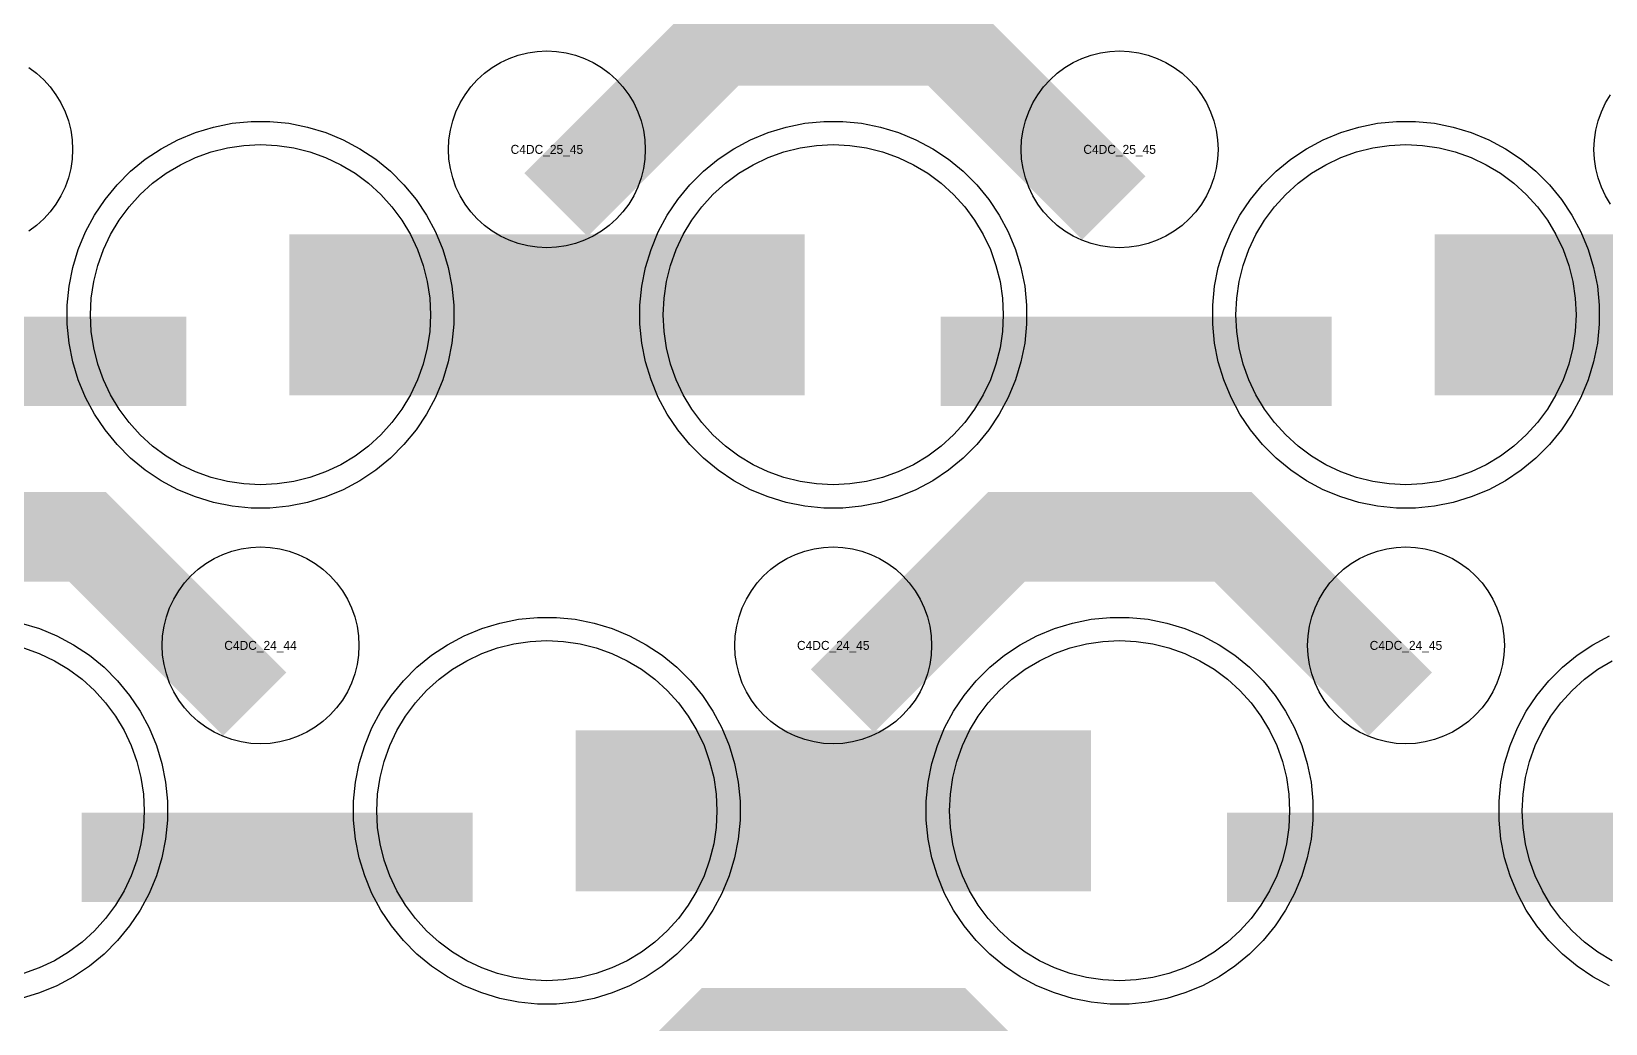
# Model space of a CAD drawing. Extents: x -11880 to 11880, y -14992 to 14992.
# Drawn here: x 2256 to 2695.8, y -11573.5 to -11296.3 of the extents above; entities that cross this region are included whole.
import ezdxf
from ezdxf.enums import TextEntityAlignment as Align

# ---------------------------------------------------------------- set-up
doc = ezdxf.new("R2010")
doc.units = 0
doc.header["$MEASUREMENT"] = 0
for name, color, linetype in [('GDS_775_DT_237', 138, 'CONTINUOUS'), ('RDL1_FS', 34, 'CONTINUOUS'), ('RDL_BS', 160, 'CONTINUOUS')]:
    doc.layers.add(name, color=color, linetype=linetype)

msp = doc.modelspace()

# ---------------------------------------------------------------- linework, layer by layer
at = {"layer": 'RDL1_FS'}
for points in [[(2320, -11422.969), (2315.343, -11422.74), (2310.732, -11422.056), (2306.209, -11420.924), (2301.819, -11419.352), (2297.605, -11417.36), (2293.605, -11414.962), (2289.86, -11412.184), (2286.406, -11409.054), (2283.276, -11405.6), (2280.498, -11401.855), (2278.1, -11397.855), (2276.108, -11393.641), (2274.536, -11389.251), (2273.404, -11384.728), (2272.72, -11380.117), (2272.491, -11375.46), (2272.72, -11370.803), (2273.404, -11366.192), (2274.536, -11361.669), (2276.108, -11357.279), (2278.1, -11353.065), (2280.498, -11349.065), (2283.276, -11345.32), (2286.406, -11341.866), (2289.86, -11338.736), (2293.605, -11335.958), (2297.605, -11333.56), (2301.819, -11331.568), (2306.209, -11329.996), (2310.732, -11328.864), (2315.343, -11328.18), (2320, -11327.951), (2324.657, -11328.18), (2329.268, -11328.864), (2333.791, -11329.996), (2338.181, -11331.568), (2342.395, -11333.56), (2346.395, -11335.958), (2350.14, -11338.736), (2353.594, -11341.866), (2356.724, -11345.32), (2359.502, -11349.065), (2361.9, -11353.065), (2363.892, -11357.279), (2365.464, -11361.669), (2366.596, -11366.192), (2367.28, -11370.803), (2367.509, -11375.46), (2367.28, -11380.117), (2366.596, -11384.728), (2365.464, -11389.251), (2363.892, -11393.641), (2361.9, -11397.855), (2359.502, -11401.855), (2356.724, -11405.6), (2353.594, -11409.054), (2350.14, -11412.184), (2346.395, -11414.962), (2342.395, -11417.36), (2338.181, -11419.352), (2333.791, -11420.924), (2329.268, -11422.056), (2324.657, -11422.74)], [(2480, -11422.969), (2475.343, -11422.74), (2470.732, -11422.056), (2466.209, -11420.924), (2461.819, -11419.352), (2457.605, -11417.36), (2453.605, -11414.962), (2449.86, -11412.184), (2446.406, -11409.054), (2443.276, -11405.6), (2440.498, -11401.855), (2438.1, -11397.855), (2436.108, -11393.641), (2434.536, -11389.251), (2433.404, -11384.728), (2432.72, -11380.117), (2432.491, -11375.46), (2432.72, -11370.803), (2433.404, -11366.192), (2434.536, -11361.669), (2436.108, -11357.279), (2438.1, -11353.065), (2440.498, -11349.065), (2443.276, -11345.32), (2446.406, -11341.866), (2449.86, -11338.736), (2453.605, -11335.958), (2457.605, -11333.56), (2461.819, -11331.568), (2466.209, -11329.996), (2470.732, -11328.864), (2475.343, -11328.18), (2480, -11327.951), (2484.657, -11328.18), (2489.268, -11328.864), (2493.791, -11329.996), (2498.181, -11331.568), (2502.395, -11333.56), (2506.395, -11335.958), (2510.14, -11338.736), (2513.594, -11341.866), (2516.724, -11345.32), (2519.502, -11349.065), (2521.9, -11353.065), (2523.892, -11357.279), (2525.464, -11361.669), (2526.596, -11366.192), (2527.28, -11370.803), (2527.509, -11375.46), (2527.28, -11380.117), (2526.596, -11384.728), (2525.464, -11389.251), (2523.892, -11393.641), (2521.9, -11397.855), (2519.502, -11401.855), (2516.724, -11405.6), (2513.594, -11409.054), (2510.14, -11412.184), (2506.395, -11414.962), (2502.395, -11417.36), (2498.181, -11419.352), (2493.791, -11420.924), (2489.268, -11422.056), (2484.657, -11422.74)], [(2640, -11422.969), (2635.343, -11422.74), (2630.732, -11422.056), (2626.209, -11420.924), (2621.819, -11419.352), (2617.605, -11417.36), (2613.605, -11414.962), (2609.86, -11412.184), (2606.406, -11409.054), (2603.276, -11405.6), (2600.498, -11401.855), (2598.1, -11397.855), (2596.108, -11393.641), (2594.536, -11389.251), (2593.404, -11384.728), (2592.72, -11380.117), (2592.491, -11375.46), (2592.72, -11370.803), (2593.404, -11366.192), (2594.536, -11361.669), (2596.108, -11357.279), (2598.1, -11353.065), (2600.498, -11349.065), (2603.276, -11345.32), (2606.406, -11341.866), (2609.86, -11338.736), (2613.605, -11335.958), (2617.605, -11333.56), (2621.819, -11331.568), (2626.209, -11329.996), (2630.732, -11328.864), (2635.343, -11328.18), (2640, -11327.951), (2644.657, -11328.18), (2649.268, -11328.864), (2653.791, -11329.996), (2658.181, -11331.568), (2662.395, -11333.56), (2666.395, -11335.958), (2670.14, -11338.736), (2673.594, -11341.866), (2676.724, -11345.32), (2679.502, -11349.065), (2681.9, -11353.065), (2683.892, -11357.279), (2685.464, -11361.669), (2686.596, -11366.192), (2687.28, -11370.803), (2687.509, -11375.46), (2687.28, -11380.117), (2686.596, -11384.728), (2685.464, -11389.251), (2683.892, -11393.641), (2681.9, -11397.855), (2679.502, -11401.855), (2676.724, -11405.6), (2673.594, -11409.054), (2670.14, -11412.184), (2666.395, -11414.962), (2662.395, -11417.36), (2658.181, -11419.352), (2653.791, -11420.924), (2649.268, -11422.056), (2644.657, -11422.74)]]:
    msp.add_lwpolyline(points, close=True, dxfattribs=at)
for points in [[(2328.002, -11375.46, 45, 45, 0), (2400.002, -11375.46, 45, 45, 0)], [(2400.002, -11375.46, 45, 45, 0), (2472.002, -11375.46, 45, 45, 0)], [(2648.002, -11375.46, 45, 45, 0), (2720.002, -11375.46, 45, 45, 0)]]:
    msp.add_lwpolyline(points, format="xyseb", dxfattribs=at)
at = {"layer": 'RDL1_FS', "color": 241, "true_color": 0xf7abae}
for points in [[(2400, -11561.534), (2395.343, -11561.305), (2390.732, -11560.621), (2386.209, -11559.489), (2381.819, -11557.917), (2377.605, -11555.925), (2373.605, -11553.527), (2369.86, -11550.749), (2366.406, -11547.619), (2363.276, -11544.165), (2360.498, -11540.42), (2358.1, -11536.42), (2356.108, -11532.206), (2354.536, -11527.816), (2353.404, -11523.293), (2352.72, -11518.682), (2352.491, -11514.025), (2352.72, -11509.368), (2353.404, -11504.757), (2354.536, -11500.234), (2356.108, -11495.844), (2358.1, -11491.63), (2360.498, -11487.63), (2363.276, -11483.885), (2366.406, -11480.431), (2369.86, -11477.301), (2373.605, -11474.523), (2377.605, -11472.125), (2381.819, -11470.133), (2386.209, -11468.561), (2390.732, -11467.429), (2395.343, -11466.745), (2400, -11466.516), (2404.657, -11466.745), (2409.268, -11467.429), (2413.791, -11468.561), (2418.181, -11470.133), (2422.395, -11472.125), (2426.395, -11474.523), (2430.14, -11477.301), (2433.594, -11480.431), (2436.724, -11483.885), (2439.502, -11487.63), (2441.9, -11491.63), (2443.892, -11495.844), (2445.464, -11500.234), (2446.596, -11504.757), (2447.28, -11509.368), (2447.509, -11514.025), (2447.28, -11518.682), (2446.596, -11523.293), (2445.464, -11527.816), (2443.892, -11532.206), (2441.9, -11536.42), (2439.502, -11540.42), (2436.724, -11544.165), (2433.594, -11547.619), (2430.14, -11550.749), (2426.395, -11553.527), (2422.395, -11555.925), (2418.181, -11557.917), (2413.791, -11559.489), (2409.268, -11560.621), (2404.657, -11561.305)], [(2560, -11561.534), (2555.343, -11561.305), (2550.732, -11560.621), (2546.209, -11559.489), (2541.819, -11557.917), (2537.605, -11555.925), (2533.605, -11553.527), (2529.86, -11550.749), (2526.406, -11547.619), (2523.276, -11544.165), (2520.498, -11540.42), (2518.1, -11536.42), (2516.108, -11532.206), (2514.536, -11527.816), (2513.404, -11523.293), (2512.72, -11518.682), (2512.491, -11514.025), (2512.72, -11509.368), (2513.404, -11504.757), (2514.536, -11500.234), (2516.108, -11495.844), (2518.1, -11491.63), (2520.498, -11487.63), (2523.276, -11483.885), (2526.406, -11480.431), (2529.86, -11477.301), (2533.605, -11474.523), (2537.605, -11472.125), (2541.819, -11470.133), (2546.209, -11468.561), (2550.732, -11467.429), (2555.343, -11466.745), (2560, -11466.516), (2564.657, -11466.745), (2569.268, -11467.429), (2573.791, -11468.561), (2578.181, -11470.133), (2582.395, -11472.125), (2586.395, -11474.523), (2590.14, -11477.301), (2593.594, -11480.431), (2596.724, -11483.885), (2599.502, -11487.63), (2601.9, -11491.63), (2603.892, -11495.844), (2605.464, -11500.234), (2606.596, -11504.757), (2607.28, -11509.368), (2607.509, -11514.025), (2607.28, -11518.682), (2606.596, -11523.293), (2605.464, -11527.816), (2603.892, -11532.206), (2601.9, -11536.42), (2599.502, -11540.42), (2596.724, -11544.165), (2593.594, -11547.619), (2590.14, -11550.749), (2586.395, -11553.527), (2582.395, -11555.925), (2578.181, -11557.917), (2573.791, -11559.489), (2569.268, -11560.621), (2564.657, -11561.305)]]:
    msp.add_lwpolyline(points, close=True, dxfattribs=at)
for points in [[(2253.791, -11468.561), (2258.181, -11470.133), (2262.395, -11472.125), (2266.395, -11474.523), (2270.14, -11477.301), (2273.594, -11480.431), (2276.724, -11483.885), (2279.502, -11487.63), (2281.9, -11491.63), (2283.892, -11495.844), (2285.464, -11500.234), (2286.596, -11504.757), (2287.28, -11509.368), (2287.509, -11514.025), (2287.28, -11518.682), (2286.596, -11523.293), (2285.464, -11527.816), (2283.892, -11532.206), (2281.9, -11536.42), (2279.502, -11540.42), (2276.724, -11544.165), (2273.594, -11547.619), (2270.14, -11550.749), (2266.395, -11553.527), (2262.395, -11555.925), (2258.181, -11557.917), (2253.791, -11559.489)], [(2697.605, -11555.925), (2693.605, -11553.527), (2689.86, -11550.749), (2686.406, -11547.619), (2683.276, -11544.165), (2680.498, -11540.42), (2678.1, -11536.42), (2676.108, -11532.206), (2674.536, -11527.816), (2673.404, -11523.293), (2672.72, -11518.682), (2672.491, -11514.025), (2672.72, -11509.368), (2673.404, -11504.757), (2674.536, -11500.234), (2676.108, -11495.844), (2678.1, -11491.63), (2680.498, -11487.63), (2683.276, -11483.885), (2686.406, -11480.431), (2689.86, -11477.301), (2693.605, -11474.523), (2697.605, -11472.125)]]:
    msp.add_lwpolyline(points, dxfattribs=at)
for points in [[(2408.002, -11514.025, 45, 45, 0), (2480.002, -11514.025, 45, 45, 0)], [(2480.002, -11514.025, 45, 45, 0), (2552.002, -11514.025, 45, 45, 0)]]:
    msp.add_lwpolyline(points, format="xyseb", dxfattribs=at)
at = {"layer": 'RDL_BS'}
for points in [[(2402.562, -11344.774, 25, 25, 0), (2448.377, -11298.959, 25, 25, 0), (2481.93, -11298.959, 25, 25, 0)], [(2558.401, -11345.673, 25, 25, 0), (2511.687, -11298.959, 25, 25, 0), (2481.929, -11298.959, 25, 25, 0)], [(2190.016, -11388.473, 25, 25, 0), (2299.281, -11388.473, 25, 25, 0)], [(2510.016, -11388.473, 25, 25, 0), (2619.281, -11388.473, 25, 25, 0)], [(2318.401, -11484.238, 25, 25, 0), (2271.687, -11437.524, 25, 25, 0), (2241.929, -11437.524, 25, 25, 0)], [(2482.562, -11483.339, 25, 25, 0), (2528.377, -11437.524, 25, 25, 0), (2561.93, -11437.524, 25, 25, 0)], [(2638.401, -11484.238, 25, 25, 0), (2591.687, -11437.524, 25, 25, 0), (2561.929, -11437.524, 25, 25, 0)], [(2402.562, -11621.904, 25, 25, 0), (2448.377, -11576.089, 25, 25, 0), (2481.93, -11576.089, 25, 25, 0)], [(2558.401, -11622.803, 25, 25, 0), (2511.687, -11576.089, 25, 25, 0), (2481.929, -11576.089, 25, 25, 0)]]:
    msp.add_lwpolyline(points, format="xyseb", dxfattribs=at)
for points in [[(2400, -11356.766), (2397.307, -11356.634), (2394.635, -11356.238), (2392.016, -11355.581), (2389.481, -11354.674), (2387.044, -11353.522), (2384.72, -11352.129), (2382.557, -11350.526), (2380.558, -11348.714), (2378.746, -11346.715), (2377.143, -11344.552), (2375.75, -11342.228), (2374.598, -11339.791), (2373.691, -11337.256), (2373.034, -11334.637), (2372.638, -11331.965), (2372.506, -11329.272), (2372.638, -11326.579), (2373.034, -11323.907), (2373.691, -11321.288), (2374.598, -11318.753), (2375.75, -11316.316), (2377.143, -11313.992), (2378.746, -11311.829), (2380.558, -11309.83), (2382.557, -11308.018), (2384.72, -11306.415), (2387.044, -11305.022), (2389.481, -11303.87), (2392.016, -11302.963), (2394.635, -11302.306), (2397.307, -11301.91), (2400, -11301.778), (2402.693, -11301.91), (2405.365, -11302.306), (2407.984, -11302.963), (2410.519, -11303.87), (2412.956, -11305.022), (2415.28, -11306.415), (2417.443, -11308.018), (2419.442, -11309.83), (2421.254, -11311.829), (2422.857, -11313.992), (2424.25, -11316.316), (2425.402, -11318.753), (2426.309, -11321.288), (2426.966, -11323.907), (2427.362, -11326.579), (2427.494, -11329.272), (2427.362, -11331.965), (2426.966, -11334.637), (2426.309, -11337.256), (2425.402, -11339.791), (2424.25, -11342.228), (2422.857, -11344.552), (2421.254, -11346.715), (2419.442, -11348.714), (2417.443, -11350.526), (2415.28, -11352.129), (2412.956, -11353.522), (2410.519, -11354.674), (2407.984, -11355.581), (2405.365, -11356.238), (2402.693, -11356.634)], [(2560, -11356.766), (2557.307, -11356.634), (2554.635, -11356.238), (2552.016, -11355.581), (2549.481, -11354.674), (2547.044, -11353.522), (2544.72, -11352.129), (2542.557, -11350.526), (2540.558, -11348.714), (2538.746, -11346.715), (2537.143, -11344.552), (2535.75, -11342.228), (2534.598, -11339.791), (2533.691, -11337.256), (2533.034, -11334.637), (2532.638, -11331.965), (2532.506, -11329.272), (2532.638, -11326.579), (2533.034, -11323.907), (2533.691, -11321.288), (2534.598, -11318.753), (2535.75, -11316.316), (2537.143, -11313.992), (2538.746, -11311.829), (2540.558, -11309.83), (2542.557, -11308.018), (2544.72, -11306.415), (2547.044, -11305.022), (2549.481, -11303.87), (2552.016, -11302.963), (2554.635, -11302.306), (2557.307, -11301.91), (2560, -11301.778), (2562.693, -11301.91), (2565.365, -11302.306), (2567.984, -11302.963), (2570.519, -11303.87), (2572.956, -11305.022), (2575.28, -11306.415), (2577.443, -11308.018), (2579.442, -11309.83), (2581.254, -11311.829), (2582.857, -11313.992), (2584.25, -11316.316), (2585.402, -11318.753), (2586.309, -11321.288), (2586.966, -11323.907), (2587.362, -11326.579), (2587.494, -11329.272), (2587.362, -11331.965), (2586.966, -11334.637), (2586.309, -11337.256), (2585.402, -11339.791), (2584.25, -11342.228), (2582.857, -11344.552), (2581.254, -11346.715), (2579.442, -11348.714), (2577.443, -11350.526), (2575.28, -11352.129), (2572.956, -11353.522), (2570.519, -11354.674), (2567.984, -11355.581), (2565.365, -11356.238), (2562.693, -11356.634)], [(2317.356, -11429.46), (2312.062, -11428.943), (2306.835, -11427.897), (2301.795, -11426.366), (2296.885, -11424.335), (2292.223, -11421.843), (2287.809, -11418.896), (2283.708, -11415.534), (2279.926, -11411.752), (2276.564, -11407.651), (2273.617, -11403.237), (2271.125, -11398.575), (2269.094, -11393.665), (2267.563, -11388.625), (2266.517, -11383.398), (2266, -11378.104), (2266, -11372.816), (2266.517, -11367.522), (2267.563, -11362.295), (2269.094, -11357.255), (2271.125, -11352.345), (2273.617, -11347.683), (2276.564, -11343.269), (2279.926, -11339.168), (2283.708, -11335.386), (2287.809, -11332.024), (2292.223, -11329.077), (2296.885, -11326.585), (2301.795, -11324.554), (2306.835, -11323.023), (2312.062, -11321.977), (2317.356, -11321.46), (2322.644, -11321.46), (2327.938, -11321.977), (2333.165, -11323.023), (2338.205, -11324.554), (2343.115, -11326.585), (2347.777, -11329.077), (2352.191, -11332.024), (2356.292, -11335.386), (2360.074, -11339.168), (2363.436, -11343.269), (2366.383, -11347.683), (2368.875, -11352.345), (2370.906, -11357.255), (2372.437, -11362.295), (2373.483, -11367.522), (2374, -11372.816), (2374, -11378.104), (2373.483, -11383.398), (2372.437, -11388.625), (2370.906, -11393.665), (2368.875, -11398.575), (2366.383, -11403.237), (2363.436, -11407.651), (2360.074, -11411.752), (2356.292, -11415.534), (2352.191, -11418.896), (2347.777, -11421.843), (2343.115, -11424.335), (2338.205, -11426.366), (2333.165, -11427.897), (2327.938, -11428.943), (2322.644, -11429.46)], [(2477.356, -11429.46), (2472.062, -11428.943), (2466.835, -11427.897), (2461.795, -11426.366), (2456.885, -11424.335), (2452.223, -11421.843), (2447.809, -11418.896), (2443.708, -11415.534), (2439.926, -11411.752), (2436.564, -11407.651), (2433.617, -11403.237), (2431.125, -11398.575), (2429.094, -11393.665), (2427.563, -11388.625), (2426.517, -11383.398), (2426, -11378.104), (2426, -11372.816), (2426.517, -11367.522), (2427.563, -11362.295), (2429.094, -11357.255), (2431.125, -11352.345), (2433.617, -11347.683), (2436.564, -11343.269), (2439.926, -11339.168), (2443.708, -11335.386), (2447.809, -11332.024), (2452.223, -11329.077), (2456.885, -11326.585), (2461.795, -11324.554), (2466.835, -11323.023), (2472.062, -11321.977), (2477.356, -11321.46), (2482.644, -11321.46), (2487.938, -11321.977), (2493.165, -11323.023), (2498.205, -11324.554), (2503.115, -11326.585), (2507.777, -11329.077), (2512.191, -11332.024), (2516.292, -11335.386), (2520.074, -11339.168), (2523.436, -11343.269), (2526.383, -11347.683), (2528.875, -11352.345), (2530.906, -11357.255), (2532.437, -11362.295), (2533.483, -11367.522), (2534, -11372.816), (2534, -11378.104), (2533.483, -11383.398), (2532.437, -11388.625), (2530.906, -11393.665), (2528.875, -11398.575), (2526.383, -11403.237), (2523.436, -11407.651), (2520.074, -11411.752), (2516.292, -11415.534), (2512.191, -11418.896), (2507.777, -11421.843), (2503.115, -11424.335), (2498.205, -11426.366), (2493.165, -11427.897), (2487.938, -11428.943), (2482.644, -11429.46)], [(2637.356, -11429.46), (2632.062, -11428.943), (2626.835, -11427.897), (2621.795, -11426.366), (2616.885, -11424.335), (2612.223, -11421.843), (2607.809, -11418.896), (2603.708, -11415.534), (2599.926, -11411.752), (2596.564, -11407.651), (2593.617, -11403.237), (2591.125, -11398.575), (2589.094, -11393.665), (2587.563, -11388.625), (2586.517, -11383.398), (2586, -11378.104), (2586, -11372.816), (2586.517, -11367.522), (2587.563, -11362.295), (2589.094, -11357.255), (2591.125, -11352.345), (2593.617, -11347.683), (2596.564, -11343.269), (2599.926, -11339.168), (2603.708, -11335.386), (2607.809, -11332.024), (2612.223, -11329.077), (2616.885, -11326.585), (2621.795, -11324.554), (2626.835, -11323.023), (2632.062, -11321.977), (2637.356, -11321.46), (2642.644, -11321.46), (2647.938, -11321.977), (2653.165, -11323.023), (2658.205, -11324.554), (2663.115, -11326.585), (2667.777, -11329.077), (2672.191, -11332.024), (2676.292, -11335.386), (2680.074, -11339.168), (2683.436, -11343.269), (2686.383, -11347.683), (2688.875, -11352.345), (2690.906, -11357.255), (2692.437, -11362.295), (2693.483, -11367.522), (2694, -11372.816), (2694, -11378.104), (2693.483, -11383.398), (2692.437, -11388.625), (2690.906, -11393.665), (2688.875, -11398.575), (2686.383, -11403.237), (2683.436, -11407.651), (2680.074, -11411.752), (2676.292, -11415.534), (2672.191, -11418.896), (2667.777, -11421.843), (2663.115, -11424.335), (2658.205, -11426.366), (2653.165, -11427.897), (2647.938, -11428.943), (2642.644, -11429.46)], [(2320, -11495.331), (2317.307, -11495.199), (2314.635, -11494.803), (2312.016, -11494.146), (2309.481, -11493.239), (2307.044, -11492.087), (2304.72, -11490.694), (2302.557, -11489.091), (2300.558, -11487.279), (2298.746, -11485.28), (2297.143, -11483.117), (2295.75, -11480.793), (2294.598, -11478.356), (2293.691, -11475.821), (2293.034, -11473.202), (2292.638, -11470.53), (2292.506, -11467.837), (2292.638, -11465.144), (2293.034, -11462.472), (2293.691, -11459.853), (2294.598, -11457.318), (2295.75, -11454.881), (2297.143, -11452.557), (2298.746, -11450.394), (2300.558, -11448.395), (2302.557, -11446.583), (2304.72, -11444.98), (2307.044, -11443.587), (2309.481, -11442.435), (2312.016, -11441.528), (2314.635, -11440.871), (2317.307, -11440.475), (2320, -11440.343), (2322.693, -11440.475), (2325.365, -11440.871), (2327.984, -11441.528), (2330.519, -11442.435), (2332.956, -11443.587), (2335.28, -11444.98), (2337.443, -11446.583), (2339.442, -11448.395), (2341.254, -11450.394), (2342.857, -11452.557), (2344.25, -11454.881), (2345.402, -11457.318), (2346.309, -11459.853), (2346.966, -11462.472), (2347.362, -11465.144), (2347.494, -11467.837), (2347.362, -11470.53), (2346.966, -11473.202), (2346.309, -11475.821), (2345.402, -11478.356), (2344.25, -11480.793), (2342.857, -11483.117), (2341.254, -11485.28), (2339.442, -11487.279), (2337.443, -11489.091), (2335.28, -11490.694), (2332.956, -11492.087), (2330.519, -11493.239), (2327.984, -11494.146), (2325.365, -11494.803), (2322.693, -11495.199)], [(2480, -11495.331), (2477.307, -11495.199), (2474.635, -11494.803), (2472.016, -11494.146), (2469.481, -11493.239), (2467.044, -11492.087), (2464.72, -11490.694), (2462.557, -11489.091), (2460.558, -11487.279), (2458.746, -11485.28), (2457.143, -11483.117), (2455.75, -11480.793), (2454.598, -11478.356), (2453.691, -11475.821), (2453.034, -11473.202), (2452.638, -11470.53), (2452.506, -11467.837), (2452.638, -11465.144), (2453.034, -11462.472), (2453.691, -11459.853), (2454.598, -11457.318), (2455.75, -11454.881), (2457.143, -11452.557), (2458.746, -11450.394), (2460.558, -11448.395), (2462.557, -11446.583), (2464.72, -11444.98), (2467.044, -11443.587), (2469.481, -11442.435), (2472.016, -11441.528), (2474.635, -11440.871), (2477.307, -11440.475), (2480, -11440.343), (2482.693, -11440.475), (2485.365, -11440.871), (2487.984, -11441.528), (2490.519, -11442.435), (2492.956, -11443.587), (2495.28, -11444.98), (2497.443, -11446.583), (2499.442, -11448.395), (2501.254, -11450.394), (2502.857, -11452.557), (2504.25, -11454.881), (2505.402, -11457.318), (2506.309, -11459.853), (2506.966, -11462.472), (2507.362, -11465.144), (2507.494, -11467.837), (2507.362, -11470.53), (2506.966, -11473.202), (2506.309, -11475.821), (2505.402, -11478.356), (2504.25, -11480.793), (2502.857, -11483.117), (2501.254, -11485.28), (2499.442, -11487.279), (2497.443, -11489.091), (2495.28, -11490.694), (2492.956, -11492.087), (2490.519, -11493.239), (2487.984, -11494.146), (2485.365, -11494.803), (2482.693, -11495.199)], [(2640, -11495.331), (2637.307, -11495.199), (2634.635, -11494.803), (2632.016, -11494.146), (2629.481, -11493.239), (2627.044, -11492.087), (2624.72, -11490.694), (2622.557, -11489.091), (2620.558, -11487.279), (2618.746, -11485.28), (2617.143, -11483.117), (2615.75, -11480.793), (2614.598, -11478.356), (2613.691, -11475.821), (2613.034, -11473.202), (2612.638, -11470.53), (2612.506, -11467.837), (2612.638, -11465.144), (2613.034, -11462.472), (2613.691, -11459.853), (2614.598, -11457.318), (2615.75, -11454.881), (2617.143, -11452.557), (2618.746, -11450.394), (2620.558, -11448.395), (2622.557, -11446.583), (2624.72, -11444.98), (2627.044, -11443.587), (2629.481, -11442.435), (2632.016, -11441.528), (2634.635, -11440.871), (2637.307, -11440.475), (2640, -11440.343), (2642.693, -11440.475), (2645.365, -11440.871), (2647.984, -11441.528), (2650.519, -11442.435), (2652.956, -11443.587), (2655.28, -11444.98), (2657.443, -11446.583), (2659.442, -11448.395), (2661.254, -11450.394), (2662.857, -11452.557), (2664.25, -11454.881), (2665.402, -11457.318), (2666.309, -11459.853), (2666.966, -11462.472), (2667.362, -11465.144), (2667.494, -11467.837), (2667.362, -11470.53), (2666.966, -11473.202), (2666.309, -11475.821), (2665.402, -11478.356), (2664.25, -11480.793), (2662.857, -11483.117), (2661.254, -11485.28), (2659.442, -11487.279), (2657.443, -11489.091), (2655.28, -11490.694), (2652.956, -11492.087), (2650.519, -11493.239), (2647.984, -11494.146), (2645.365, -11494.803), (2642.693, -11495.199)]]:
    msp.add_lwpolyline(points, close=True, dxfattribs=at)
for points in [[(2255.28, -11306.415), (2257.443, -11308.018), (2259.442, -11309.83), (2261.254, -11311.829), (2262.857, -11313.992), (2264.25, -11316.316), (2265.402, -11318.753), (2266.309, -11321.288), (2266.966, -11323.907), (2267.362, -11326.579), (2267.494, -11329.272), (2267.362, -11331.965), (2266.966, -11334.637), (2266.309, -11337.256), (2265.402, -11339.791), (2264.25, -11342.228), (2262.857, -11344.552), (2261.254, -11346.715), (2259.442, -11348.714), (2257.443, -11350.526), (2255.28, -11352.129)], [(2697.143, -11344.552), (2695.75, -11342.228), (2694.598, -11339.791), (2693.691, -11337.256), (2693.034, -11334.637), (2692.638, -11331.965), (2692.506, -11329.272), (2692.638, -11326.579), (2693.034, -11323.907), (2693.691, -11321.288), (2694.598, -11318.753), (2695.75, -11316.316), (2697.143, -11313.992)]]:
    msp.add_lwpolyline(points, dxfattribs=at)
at = {"layer": 'RDL_BS', "color": 241, "true_color": 0xf7abae}
for points in [[(2253.165, -11461.588), (2258.205, -11463.119), (2263.115, -11465.15), (2267.777, -11467.642), (2272.191, -11470.589), (2276.292, -11473.951), (2280.074, -11477.733), (2283.436, -11481.834), (2286.383, -11486.248), (2288.875, -11490.91), (2290.906, -11495.82), (2292.437, -11500.86), (2293.483, -11506.087), (2294, -11511.381), (2294, -11516.669), (2293.483, -11521.963), (2292.437, -11527.19), (2290.906, -11532.23), (2288.875, -11537.14), (2286.383, -11541.802), (2283.436, -11546.216), (2280.074, -11550.317), (2276.292, -11554.099), (2272.191, -11557.461), (2267.777, -11560.408), (2263.115, -11562.9), (2258.205, -11564.931), (2253.165, -11566.462)], [(2696.885, -11562.9), (2692.223, -11560.408), (2687.809, -11557.461), (2683.708, -11554.099), (2679.926, -11550.317), (2676.564, -11546.216), (2673.617, -11541.802), (2671.125, -11537.14), (2669.094, -11532.23), (2667.563, -11527.19), (2666.517, -11521.963), (2666, -11516.669), (2666, -11511.381), (2666.517, -11506.087), (2667.563, -11500.86), (2669.094, -11495.82), (2671.125, -11490.91), (2673.617, -11486.248), (2676.564, -11481.834), (2679.926, -11477.733), (2683.708, -11473.951), (2687.809, -11470.589), (2692.223, -11467.642), (2696.885, -11465.15)]]:
    msp.add_lwpolyline(points, dxfattribs=at)
for points in [[(2397.356, -11568.025), (2392.062, -11567.508), (2386.835, -11566.462), (2381.795, -11564.931), (2376.885, -11562.9), (2372.223, -11560.408), (2367.809, -11557.461), (2363.708, -11554.099), (2359.926, -11550.317), (2356.564, -11546.216), (2353.617, -11541.802), (2351.125, -11537.14), (2349.094, -11532.23), (2347.563, -11527.19), (2346.517, -11521.963), (2346, -11516.669), (2346, -11511.381), (2346.517, -11506.087), (2347.563, -11500.86), (2349.094, -11495.82), (2351.125, -11490.91), (2353.617, -11486.248), (2356.564, -11481.834), (2359.926, -11477.733), (2363.708, -11473.951), (2367.809, -11470.589), (2372.223, -11467.642), (2376.885, -11465.15), (2381.795, -11463.119), (2386.835, -11461.588), (2392.062, -11460.542), (2397.356, -11460.025), (2402.644, -11460.025), (2407.938, -11460.542), (2413.165, -11461.588), (2418.205, -11463.119), (2423.115, -11465.15), (2427.777, -11467.642), (2432.191, -11470.589), (2436.292, -11473.951), (2440.074, -11477.733), (2443.436, -11481.834), (2446.383, -11486.248), (2448.875, -11490.91), (2450.906, -11495.82), (2452.437, -11500.86), (2453.483, -11506.087), (2454, -11511.381), (2454, -11516.669), (2453.483, -11521.963), (2452.437, -11527.19), (2450.906, -11532.23), (2448.875, -11537.14), (2446.383, -11541.802), (2443.436, -11546.216), (2440.074, -11550.317), (2436.292, -11554.099), (2432.191, -11557.461), (2427.777, -11560.408), (2423.115, -11562.9), (2418.205, -11564.931), (2413.165, -11566.462), (2407.938, -11567.508), (2402.644, -11568.025)], [(2557.356, -11568.025), (2552.062, -11567.508), (2546.835, -11566.462), (2541.795, -11564.931), (2536.885, -11562.9), (2532.223, -11560.408), (2527.809, -11557.461), (2523.708, -11554.099), (2519.926, -11550.317), (2516.564, -11546.216), (2513.617, -11541.802), (2511.125, -11537.14), (2509.094, -11532.23), (2507.563, -11527.19), (2506.517, -11521.963), (2506, -11516.669), (2506, -11511.381), (2506.517, -11506.087), (2507.563, -11500.86), (2509.094, -11495.82), (2511.125, -11490.91), (2513.617, -11486.248), (2516.564, -11481.834), (2519.926, -11477.733), (2523.708, -11473.951), (2527.809, -11470.589), (2532.223, -11467.642), (2536.885, -11465.15), (2541.795, -11463.119), (2546.835, -11461.588), (2552.062, -11460.542), (2557.356, -11460.025), (2562.644, -11460.025), (2567.938, -11460.542), (2573.165, -11461.588), (2578.205, -11463.119), (2583.115, -11465.15), (2587.777, -11467.642), (2592.191, -11470.589), (2596.292, -11473.951), (2600.074, -11477.733), (2603.436, -11481.834), (2606.383, -11486.248), (2608.875, -11490.91), (2610.906, -11495.82), (2612.437, -11500.86), (2613.483, -11506.087), (2614, -11511.381), (2614, -11516.669), (2613.483, -11521.963), (2612.437, -11527.19), (2610.906, -11532.23), (2608.875, -11537.14), (2606.383, -11541.802), (2603.436, -11546.216), (2600.074, -11550.317), (2596.292, -11554.099), (2592.191, -11557.461), (2587.777, -11560.408), (2583.115, -11562.9), (2578.205, -11564.931), (2573.165, -11566.462), (2567.938, -11567.508), (2562.644, -11568.025)]]:
    msp.add_lwpolyline(points, close=True, dxfattribs=at)
for points in [[(2270.016, -11527.038, 25, 25, 0), (2379.281, -11527.038, 25, 25, 0)], [(2590.016, -11527.038, 25, 25, 0), (2699.281, -11527.038, 25, 25, 0)]]:
    msp.add_lwpolyline(points, format="xyseb", dxfattribs=at)

# ---------------------------------------------------------------- texts
at = {"layer": 'GDS_775_DT_237'}
for s, p in [('C4DC_25_45', (2400, -11329.272)), ('C4DC_25_45', (2400, -11329.272)), ('C4DC_25_45', (2560, -11329.272)), ('C4DC_25_45', (2560, -11329.272)), ('C4DC_24_44', (2320, -11467.837)), ('C4DC_24_44', (2320, -11467.837)), ('C4DC_24_45', (2480, -11467.837)), ('C4DC_24_45', (2480, -11467.837)), ('C4DC_24_45', (2640, -11467.837)), ('C4DC_24_45', (2640, -11467.837))]:
    msp.add_text(s, height=2.5, dxfattribs=at).set_placement(p, align=Align.MIDDLE_CENTER)

doc.saveas('drawing.dxf')
